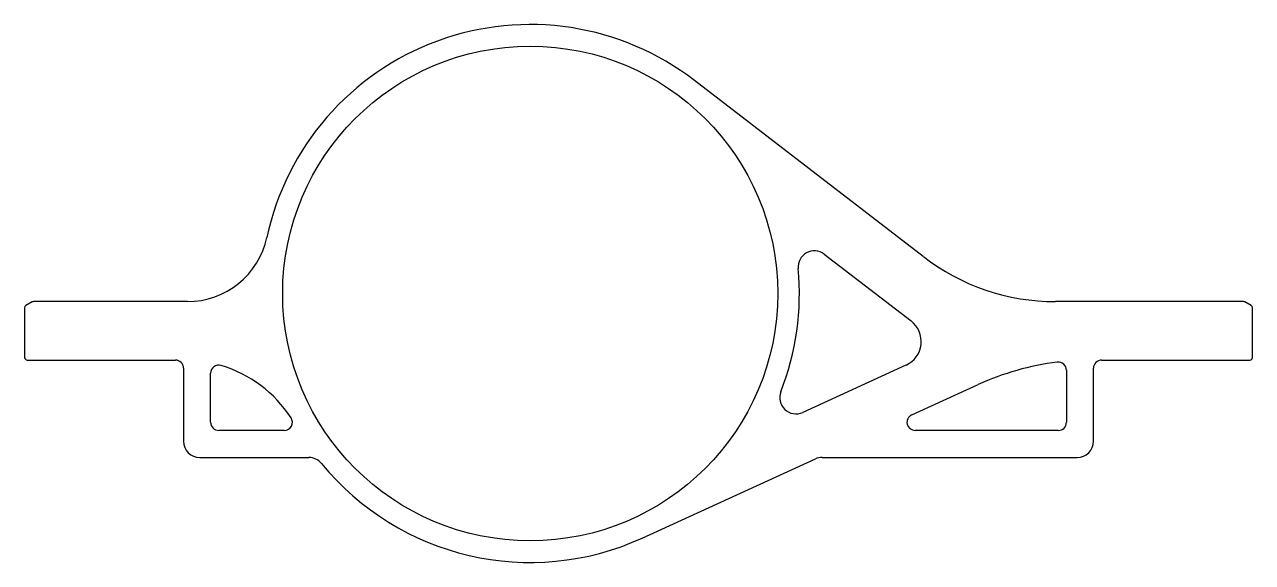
# Model space of a CAD drawing. Extents: x 2609 to 2836, y 2266 to 2366.
import ezdxf

# ---------------------------------------------------------------- set-up
doc = ezdxf.new("R2010")
doc.units = 0
doc.layers.get('0').update_dxf_attribs({"linetype": 'CONTINUOUS'})

msp = doc.modelspace()

# ---------------------------------------------------------------- linework, layer by layer
for p, q in [((2774.95, 2322.7), (2732.7, 2355.26)), ((2756.67, 2323.16), (2772.69, 2310.82)), ((2609.02, 2313.24), (2609.02, 2304.09)), ((2610.4, 2314.32), (2609.27, 2313.67)), ((2639.09, 2314.39), (2610.65, 2314.39)), ((2834.08, 2314.39), (2799.37, 2314.39)), ((2835.47, 2313.67), (2834.33, 2314.32)), ((2835.72, 2304.09), (2835.72, 2313.24)), ((2609.52, 2303.59), (2636.87, 2303.59)), ((2807.87, 2303.59), (2807.87, 2303.59)), ((2807.87, 2303.59), (2835.22, 2303.59)), ((2638.37, 2302.09), (2638.37, 2288.59)), ((2643.37, 2292.09), (2643.37, 2301.15)), ((2771.75, 2302.65), (2752.68, 2293.92)), ((2801.37, 2301.72), (2801.37, 2292.09)), ((2806.37, 2288.59), (2806.37, 2302.09)), ((2772.81, 2293.45), (2785.07, 2299.06)), ((2656.96, 2290.59), (2644.87, 2290.59)), ((2799.87, 2290.59), (2773.43, 2290.59)), ((2641.37, 2285.59), (2661.52, 2285.59)), ((2723.03, 2270.69), (2755.02, 2285.32)), ((2756.27, 2285.59), (2803.37, 2285.59))]:
    msp.add_line(p, q)
msp.add_circle((2702.37, 2315.89), 45.7)
for centre, radius, start, end in [((2702.37, 2315.89), 49.7, 52.3863, 167.9564), ((2639.09, 2329.39), 15, 270, 347.9564), ((2754.84, 2320.78), 3, 52.3863, 185.3249), ((2799.37, 2354.39), 40, 232.3863, 270), ((2702.37, 2315.89), 49.7, 338.5888, 5.3249), ((2609.52, 2313.24), 0.5, 120, 180), ((2610.65, 2313.89), 0.5, 90, 120), ((2834.08, 2313.89), 0.5, 59.9999, 90), ((2835.22, 2313.24), 0.5, 0, 59.9999), ((2769.76, 2307.01), 4.8, 294.5744, 52.3863), ((2609.52, 2304.09), 0.5, 180, 270), ((2636.87, 2302.09), 1.5, 0.1153, 90), ((2807.87, 2302.09), 1.5, 90.0001, 180.0969), ((2835.22, 2304.09), 0.5, 270, 0), ((2644.87, 2301.15), 1.5, 73.2284, 180), ((2638.52, 2280.09), 23.5, 33.0557, 73.2284), ((2805.87, 2253.59), 50, 97.1063, 114.5744), ((2799.87, 2301.72), 1.5, 0, 97.1063), ((2751.43, 2296.65), 3, 158.5888, 294.5744), ((2644.87, 2292.09), 1.5, 180, 270), ((2656.96, 2292.09), 1.5, 270, 33.0557), ((2773.43, 2292.09), 1.5, 114.5744, 270), ((2799.87, 2292.09), 1.5, 270, 0), ((2641.37, 2288.59), 3, 180, 270), ((2803.37, 2288.59), 3, 270, 360), ((2661.52, 2282.59), 3, 39.1889, 90.0386), ((2756.27, 2282.59), 3, 90.0386, 114.6048), ((2702.37, 2315.89), 49.7, 219.1889, 294.5744)]:
    msp.add_arc(centre, radius, start, end)

doc.saveas('drawing.dxf')
